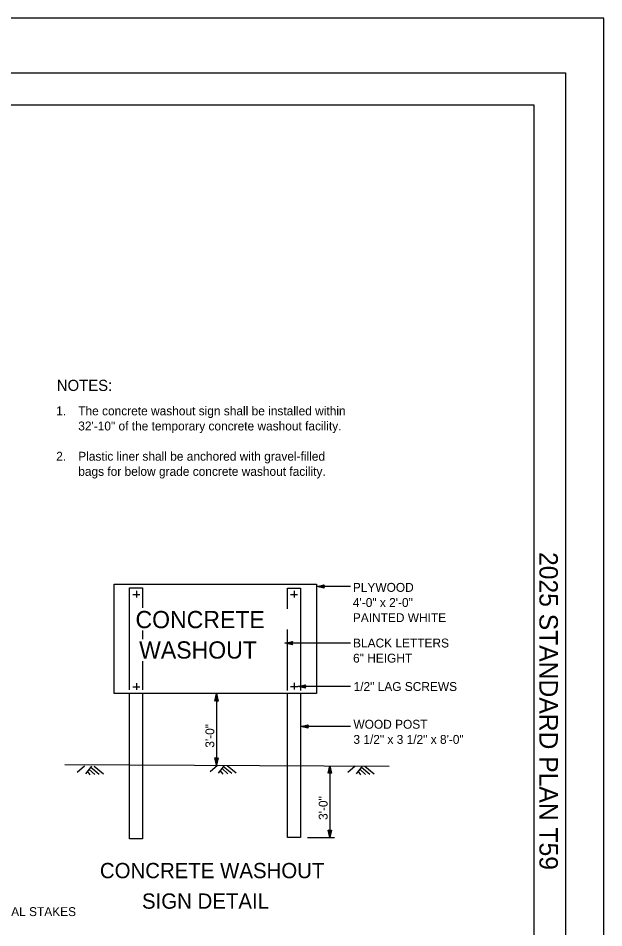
# Model space of a CAD drawing. Extents: x -894 to 866, y -472 to 714.
# Drawn here: x 406 to 866, y -2 to 714 of the extents above; entities that cross this region are included whole.
import ezdxf

# ---------------------------------------------------------------- set-up
doc = ezdxf.new("R2010")
doc.units = 0
for name, color, linetype in [('border_PLOTTING-ELEMENTS', 7, 'Continuous'), ('border_rw_22x34_Cut_Lines', 7, 'Continuous'), ('border_SHEET', 7, 'Continuous'), ('border_WITHIN-BORDER-anno', 7, 'Continuous'), ('rd_PROFILE-OG', 7, 'Continuous'), ('temp_CONSTRUCTION', 7, 'Continuous'), ('temp_CONSTRUCTION-anno', 7, 'Continuous')]:
    doc.layers.add(name, color=color, linetype=linetype)

msp = doc.modelspace()

# ---------------------------------------------------------------- linework, layer by layer
at = {"layer": 'border_PLOTTING-ELEMENTS'}
for points in [[(-894.04, -472.44), (865.96, -472.44), (865.96, 713.56), (-894.04, 713.56)], [(-864.04, 670.56), (835.96, 670.56), (835.96, -429.44), (-864.04, -429.44)]]:
    msp.add_lwpolyline(points, close=True, dxfattribs=at)
at = {"layer": 'border_rw_22x34_Cut_Lines'}
msp.add_lwpolyline([(-864.04, 670.56), (835.96, 670.56), (835.96, -429.44), (-864.04, -429.44)], close=True, dxfattribs=at)
at = {"layer": 'border_SHEET'}
for p, q in [((-814.04, 645.56), (810.96, 645.56)), ((810.96, 645.56), (810.96, -404.44))]:
    msp.add_line(p, q, dxfattribs=at)
at = {"layer": 'rd_PROFILE-OG'}
for p, q in [((442.29, 126.59), (697.17, 125.51)), ((457.67, 125.4), (451.96, 120.33)), ((463.07, 125.37), (458.37, 119.38)), ((461.43, 122.82), (465.83, 118.81)), ((462.61, 124.47), (469.05, 119.16)), ((465.27, 125.34), (472.47, 119.41)), ((562.09, 126.01), (556.39, 120.93)), ((567.49, 125.97), (562.79, 119.99)), ((564.29, 121.71), (566.35, 119.18)), ((565.85, 123.42), (570.25, 119.42)), ((567.03, 125.07), (573.47, 119.77)), ((569.69, 125.95), (576.9, 120.01)), ((670.5, 125.4), (664.8, 120.33)), ((675.91, 125.37), (671.2, 119.38)), ((674.27, 122.82), (678.66, 118.81)), ((675.44, 124.47), (681.89, 119.16)), ((678.1, 125.34), (685.31, 119.41)), ((459.87, 121.1), (461.93, 118.57)), ((672.7, 121.1), (674.76, 118.57))]:
    msp.add_line(p, q, dxfattribs=at)
at = {"layer": 'temp_CONSTRUCTION'}
for p, q in [((495.62, 260.46), (501.04, 260.46)), ((498.47, 263.31), (498.47, 257.9)), ((619.69, 260.46), (625.11, 260.46)), ((622.54, 263.31), (622.54, 257.9)), ((495.62, 187.85), (501.04, 187.85)), ((498.47, 190.7), (498.47, 185.29)), ((619.69, 188.14), (625.11, 188.14)), ((622.54, 190.99), (622.54, 185.58))]:
    msp.add_line(p, q, dxfattribs=at)
msp.add_lwpolyline([(481.01, 268.43), (640.14, 268.43), (640.14, 182.45), (481.01, 182.45)], close=True, dxfattribs=at)
for points in [[(492.98, 185.3), (492.98, 265.59), (503.25, 265.59), (503.25, 249.87)], [(617.32, 249.04), (617.32, 265.3), (627.59, 265.3), (627.59, 185.01)], [(503.25, 231.94), (503.25, 225.35)], [(617.32, 185.01), (617.32, 232.77)], [(503.25, 207.83), (503.25, 185.3)], [(492.98, 125.51), (492.98, 181.88)], [(503.25, 181.88), (503.25, 124.37)], [(617.32, 126.08), (617.32, 182.45)], [(627.59, 182.45), (627.59, 124.94)], [(503.25, 126.33), (503.25, 68.16), (492.98, 68.16), (492.98, 126.38)], [(627.59, 125.81), (627.59, 69.29), (617.32, 69.29), (617.32, 125.85)]]:
    msp.add_lwpolyline(points, dxfattribs=at)
at = {"layer": 'temp_CONSTRUCTION-anno'}
for p, q in [((666.71, 266.72), (640.14, 266.72)), ((640.14, 266.72), (640.14, 266.72)), ((646, 268.03), (646, 268.03)), ((646, 265.42), (646, 265.42)), ((666.71, 222), (615.21, 222)), ((615.21, 222), (615.21, 222)), ((621.07, 223.3), (621.07, 223.3)), ((621.07, 220.69), (621.07, 220.69)), ((666.71, 188.04), (625.5, 188.04)), ((625.5, 188.04), (625.5, 188.04)), ((631.36, 189.34), (631.36, 189.34)), ((631.36, 186.73), (631.36, 186.73)), ((561.45, 182.45), (561.45, 126.09)), ((561.45, 182.45), (561.45, 182.45)), ((560.14, 176.59), (560.14, 176.59)), ((562.75, 176.59), (562.75, 176.59)), ((633.45, 158), (633.45, 158)), ((666.71, 156.7), (627.59, 156.7)), ((627.59, 156.7), (627.59, 156.7)), ((633.45, 155.39), (633.45, 155.39)), ((560.15, 131.95), (560.15, 131.95)), ((562.76, 131.95), (562.76, 131.95)), ((561.45, 126.09), (561.45, 126.09)), ((650.57, 125.67), (650.57, 125.67)), ((650.57, 125.67), (650.57, 69.31)), ((649.26, 119.81), (649.26, 119.81)), ((651.87, 119.81), (651.87, 119.81)), ((649.27, 75.17), (649.27, 75.17)), ((649.27, 75.17), (649.27, 75.17)), ((651.88, 75.17), (651.88, 75.17)), ((651.88, 75.17), (651.88, 75.17)), ((632.9, 69.31), (654.32, 69.31)), ((632.9, 69.31), (654.32, 69.31)), ((650.57, 69.31), (650.57, 69.31)), ((650.57, 69.31), (650.57, 69.31))]:
    msp.add_line(p, q, dxfattribs=at)
for points in [[(646, 265.42), (640.14, 266.72), (646, 268.03), (645.79, 267.68), (641.5, 266.73), (645.8, 265.76), (645.59, 266.11), (642.84, 266.72), (645.59, 267.33), (645.38, 266.99), (644.19, 266.72), (645.38, 266.46), (645.22, 266.72), (646, 268.03), (645.22, 266.72)], [(621.07, 220.69), (615.21, 222), (621.07, 223.3), (620.86, 222.95), (616.57, 222), (620.86, 221.03), (620.66, 221.38), (617.91, 221.99), (620.66, 222.6), (620.45, 222.26), (619.26, 221.99), (620.45, 221.73), (620.29, 222), (621.07, 223.3), (620.29, 222)], [(631.36, 186.73), (625.5, 188.04), (631.36, 189.34), (631.15, 188.99), (626.86, 188.04), (631.16, 187.08), (630.95, 187.42), (628.2, 188.04), (630.95, 188.65), (630.74, 188.3), (629.55, 188.04), (630.74, 187.77), (630.58, 188.04), (631.36, 189.34), (630.58, 188.04)], [(560.14, 176.59), (561.45, 182.45), (562.75, 176.59), (562.4, 176.8), (561.45, 181.09), (560.48, 176.79), (560.83, 177), (561.44, 179.75), (562.05, 177), (561.71, 177.21), (561.44, 178.4), (561.18, 177.21), (561.45, 177.37), (562.75, 176.59), (561.45, 177.37)], [(633.45, 155.39), (627.59, 156.7), (633.46, 158), (633.25, 157.65), (628.95, 156.7), (633.25, 155.74), (633.04, 156.08), (630.29, 156.7), (633.04, 157.31), (632.83, 156.96), (631.64, 156.7), (632.83, 156.43), (632.67, 156.7), (633.46, 158), (632.67, 156.7)], [(562.76, 131.95), (561.45, 126.09), (560.15, 131.95), (560.49, 131.74), (561.44, 127.45), (562.41, 131.74), (562.06, 131.54), (561.45, 128.79), (560.84, 131.53), (561.19, 131.33), (561.45, 130.14), (561.72, 131.33), (561.45, 131.17), (560.15, 131.95), (561.45, 131.17)], [(649.26, 119.81), (650.57, 125.67), (651.87, 119.81), (651.53, 120.02), (650.58, 124.31), (649.61, 120.02), (649.96, 120.22), (650.57, 122.97), (651.18, 120.23), (650.83, 120.43), (650.57, 121.62), (650.3, 120.43), (650.57, 120.59), (651.87, 119.81), (650.57, 120.59)], [(651.88, 75.17), (650.57, 69.31), (649.27, 75.17), (649.62, 74.96), (650.57, 70.67), (651.53, 74.97), (651.19, 74.76), (650.57, 72.01), (649.96, 74.76), (650.31, 74.55), (650.57, 73.36), (650.84, 74.55), (650.57, 74.39), (649.27, 75.17), (650.57, 74.39)], [(651.88, 75.17), (650.57, 69.31), (649.27, 75.17), (649.62, 74.96), (650.57, 70.67), (651.53, 74.97), (651.19, 74.76), (650.57, 72.01), (649.96, 74.76), (650.31, 74.55), (650.57, 73.36), (650.84, 74.55), (650.57, 74.39), (649.27, 75.17), (650.57, 74.39)]]:
    msp.add_lwpolyline(points, close=True, dxfattribs=at)

# ---------------------------------------------------------------- texts
at = {"layer": 'border_WITHIN-BORDER-anno'}
msp.add_text('2025 STANDARD PLAN T59', height=14.5, rotation=270, dxfattribs=at).set_placement((815.33, 293.77))
at = {"layer": 'temp_CONSTRUCTION'}
for s, p in [('CONCRETE', (497.73, 233.9)), ('WASHOUT', (500.59, 209.99))]:
    msp.add_text(s, height=13.546, dxfattribs=at).set_placement(p)
at = {"layer": 'temp_CONSTRUCTION-anno'}
for s, height, p in [('NOTES:', 8.75, (435.88, 420.45)), ('1.', 7, (435.36, 401.28)), ('The concrete washout sign shall be installed within', 7, (452.72, 401.28)), ('32\'-10" of the temporary concrete washout facility.', 7, (452.72, 389.38)), ('2.', 7, (435.36, 365.58)), ('Plastic liner shall be anchored with gravel-filled ', 7, (452.72, 365.58)), ('bags for below grade concrete washout facility.', 7, (452.72, 353.68)), ('PLYWOOD', 7, (668.65, 262.47)), ('4\'-0" x 2\'-0"', 7, (668.65, 250.57)), ('PAINTED WHITE', 7, (668.65, 238.67)), ('BLACK LETTERS', 7, (668.81, 218.72)), ('6" HEIGHT', 7, (668.81, 206.82)), ('1/2" LAG SCREWS', 7, (669.24, 184.5)), ('WOOD POST', 7, (669.09, 154.82)), ('3 1/2" x 3 1/2" x 8\'-0"', 7, (669.09, 142.92)), ('CONCRETE WASHOUT', 12, (469.75, 37.29)), ('SIGN DETAIL', 12, (502.83, 13.29)), ('WOOD OR METAL STAKES', 7, (330.85, 7.5))]:
    msp.add_text(s, height=height, dxfattribs=at).set_placement(p)
for p in [(559.7, 139.89), (648.82, 83.12)]:
    msp.add_text('3\'-0"', height=7, rotation=90, dxfattribs=at).set_placement(p)

doc.saveas('drawing.dxf')
